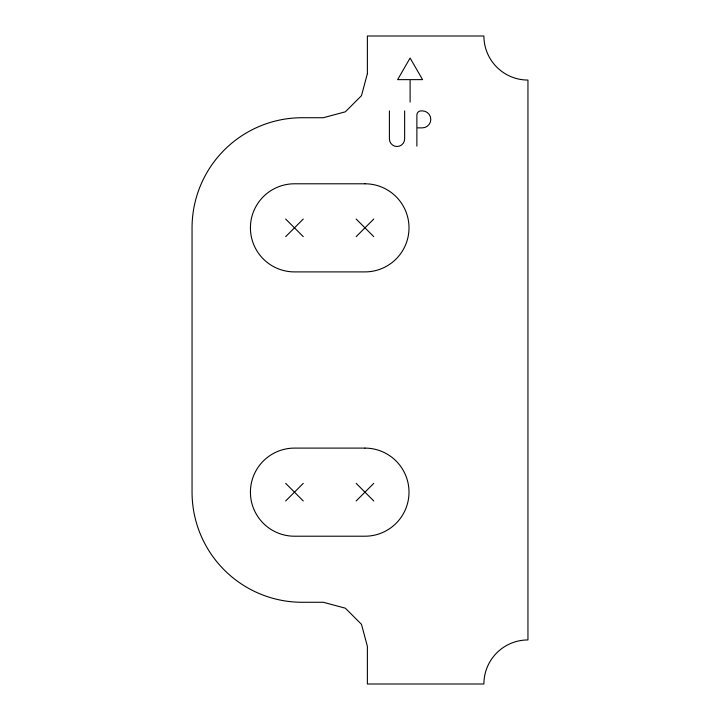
<?xml version="1.0" encoding="UTF-8"?>
<svg xmlns="http://www.w3.org/2000/svg" width="720" height="720" viewBox="0 0 720 720"><rect width="100%" height="100%" fill="white"/><g stroke="black" fill="none" stroke-linecap="round" stroke-linejoin="round"><path stroke-width="1.08" d="M285.66 236.655L303.282 219.033M356.148 236.655L373.77 219.033M285.66 500.967L303.282 483.345M356.148 500.967L373.77 483.345M409.221 79.632L397.629 79.632L410.103 58.023L422.577 79.632L410.103 79.632L410.103 102.078M417.762 127.872L422.307 127.872A8.496 8.496 0 0 0 430.794 119.376A8.496 8.496 0 0 0 422.307 110.889L421.011 110.889A4.131 4.131 0 0 0 416.88 115.02L416.88 146.133M356.148 219.033L373.77 236.655M285.66 219.033L303.282 236.655M356.148 483.345L373.77 500.967M285.66 483.345L303.282 500.967M404.64 110.889L404.64 138.888A7.623 7.623 0 0 1 397.026 146.511A7.623 7.623 0 0 1 389.403 138.888L389.403 110.889M367.38 73.665L361.476 95.688L345.357 111.816L323.325 117.72L302.184 117.72A110.133 110.133 0 0 0 192.051 227.844L192.051 492.156A110.133 110.133 0 0 0 302.184 602.28L323.325 602.28L345.357 608.184L361.476 624.312L367.38 646.335L367.38 684L483.894 684A44.055 44.055 0 0 1 527.949 639.945L527.949 80.055A44.055 44.055 0 0 1 483.894 36L367.38 36L367.38 73.665M364.959 183.789L294.471 183.789A44.055 44.055 0 0 0 250.425 227.844A44.055 44.055 0 0 0 294.471 271.899L364.959 271.899A44.055 44.055 0 0 0 409.005 227.844A44.055 44.055 0 0 0 364.959 183.789M364.959 448.101L294.471 448.101A44.055 44.055 0 0 0 250.425 492.156A44.055 44.055 0 0 0 294.471 536.211L364.959 536.211A44.055 44.055 0 0 0 409.005 492.156A44.055 44.055 0 0 0 364.959 448.101"/></g></svg>
